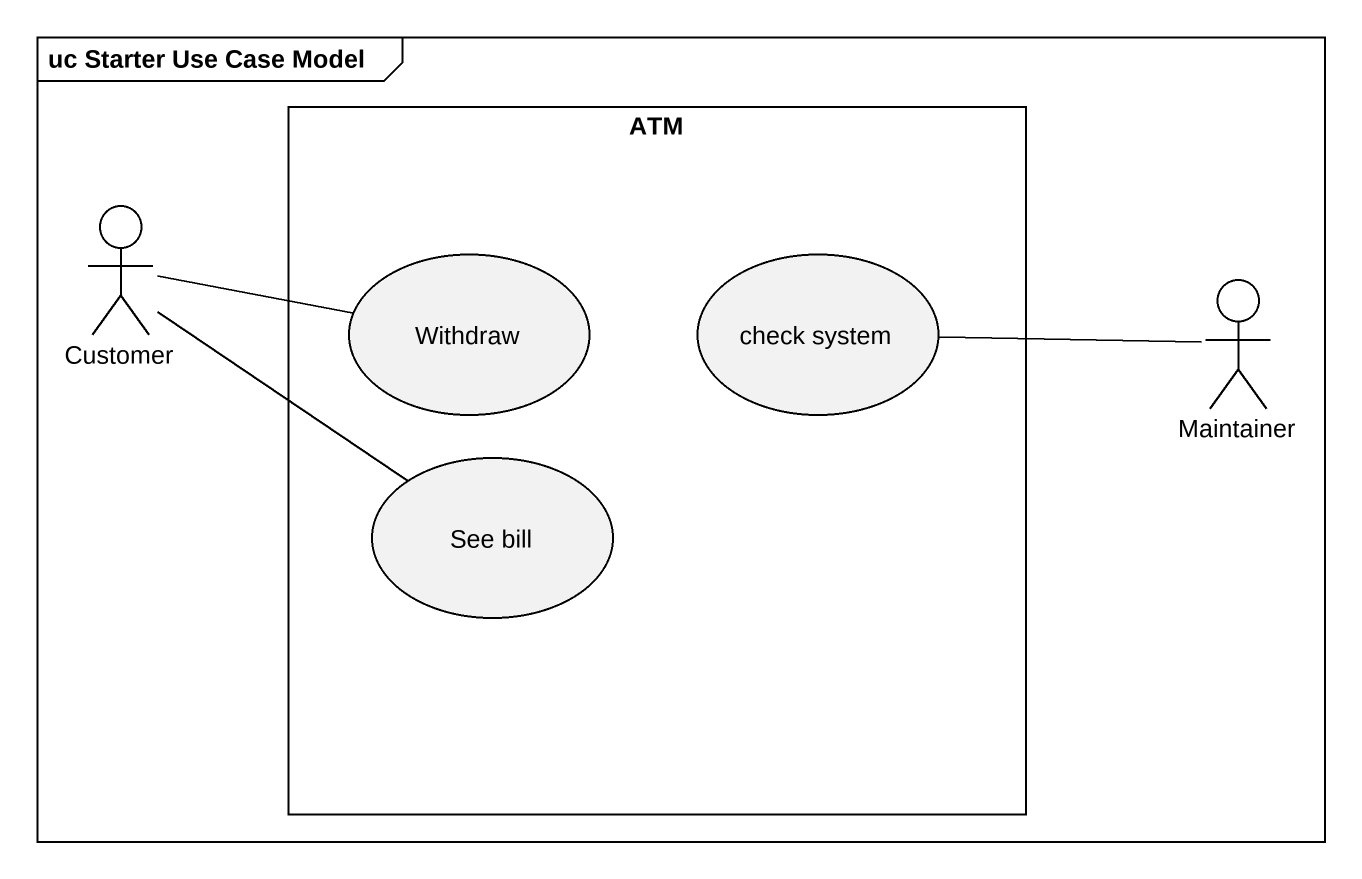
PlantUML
@startuml
mainframe uc Starter Use Case Model
rectangle ATM {
  usecase Withdraw
  usecase "check system" as check_system
  usecase "See bill" as See_bill
}
actor Customer
actor Maintainer
Customer -right- Withdraw
Customer -right- See_bill
Maintainer -left- check_system
@enduml
